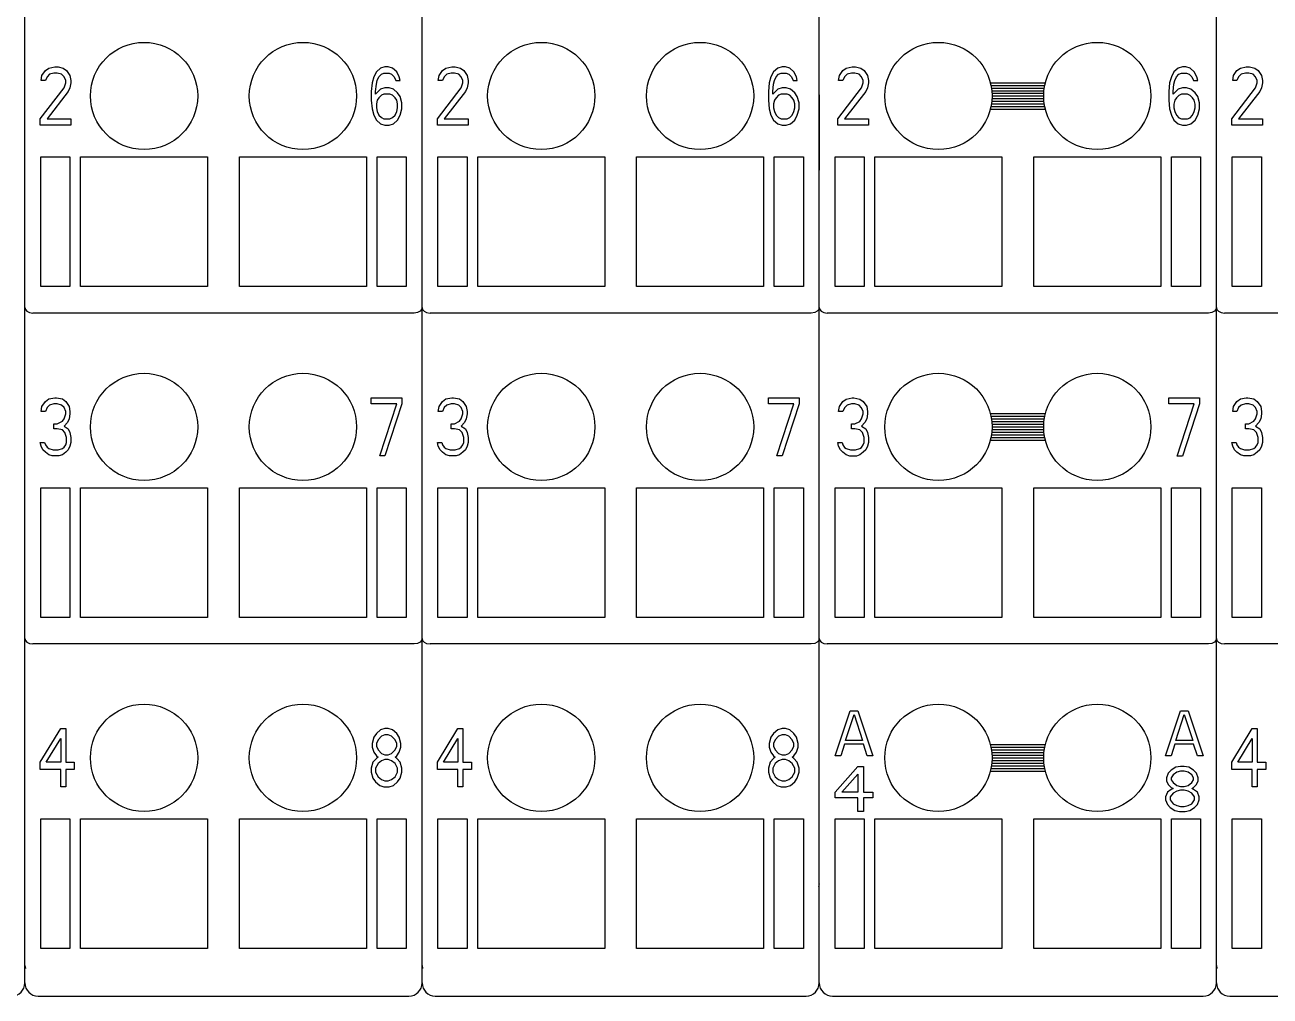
# Model space of a CAD drawing. Extents: x 10 to 879, y 6 to 221.
# Drawn here: x 685.57 to 719.93, y 97.17 to 123.98 of the extents above; entities that cross this region are included whole.
import ezdxf

# ---------------------------------------------------------------- set-up
doc = ezdxf.new("R2010")
doc.units = 0
doc.header["$LTSCALE"] = 5
doc.header["$MEASUREMENT"] = 0
doc.layers.get('0').update_dxf_attribs({"linetype": 'CONTINUOUS'})

msp = doc.modelspace()

# ---------------------------------------------------------------- linework, layer by layer
at = {"color": 7, "linetype": 'Continuous'}
for p, q in [((685.573, 97.538), (685.573, 193.259)), ((685.573, 97.538), (685.573, 193.259)), ((696.533, 97.538), (696.533, 193.259)), ((696.533, 97.538), (696.533, 193.259)), ((707.493, 97.538), (707.493, 193.259)), ((707.493, 97.538), (707.493, 193.259)), ((707.493, 111.159), (707.493, 193.259)), ((707.493, 111.159), (707.493, 193.259)), ((718.454, 97.538), (718.454, 193.259)), ((718.454, 97.538), (718.454, 193.259)), ((686.044, 122.582), (686.138, 122.719)), ((686.138, 122.719), (686.231, 122.787)), ((686.231, 122.787), (686.395, 122.821)), ((686.395, 122.821), (686.489, 122.821)), ((686.489, 122.821), (686.63, 122.787)), ((686.63, 122.787), (686.724, 122.719)), ((686.724, 122.719), (686.817, 122.582)), ((695.271, 122.684), (695.201, 122.548)), ((695.388, 122.787), (695.271, 122.684)), ((695.506, 122.821), (695.388, 122.787)), ((695.599, 122.821), (695.506, 122.821)), ((695.717, 122.787), (695.599, 122.821)), ((695.834, 122.684), (695.717, 122.787)), ((695.904, 122.548), (695.834, 122.684)), ((697.004, 122.582), (697.098, 122.719)), ((697.098, 122.719), (697.192, 122.787)), ((697.192, 122.787), (697.356, 122.821)), ((697.356, 122.821), (697.45, 122.821)), ((697.45, 122.821), (697.59, 122.787)), ((697.59, 122.787), (697.684, 122.719)), ((697.684, 122.719), (697.778, 122.582)), ((706.232, 122.684), (706.161, 122.548)), ((706.349, 122.787), (706.232, 122.684)), ((706.466, 122.821), (706.349, 122.787)), ((706.56, 122.821), (706.466, 122.821)), ((706.677, 122.787), (706.56, 122.821)), ((706.794, 122.684), (706.677, 122.787)), ((706.865, 122.548), (706.794, 122.684)), ((708.052, 122.58), (708.146, 122.717)), ((708.146, 122.717), (708.239, 122.786)), ((708.239, 122.786), (708.403, 122.82)), ((708.403, 122.82), (708.497, 122.82)), ((708.497, 122.82), (708.638, 122.786)), ((708.638, 122.786), (708.732, 122.717)), ((708.732, 122.717), (708.825, 122.58)), ((717.279, 122.683), (717.209, 122.546)), ((717.396, 122.786), (717.279, 122.683)), ((717.514, 122.82), (717.396, 122.786)), ((717.607, 122.82), (717.514, 122.82)), ((717.725, 122.786), (717.607, 122.82)), ((717.842, 122.683), (717.725, 122.786)), ((717.912, 122.546), (717.842, 122.683)), ((718.925, 122.582), (719.019, 122.719)), ((719.019, 122.719), (719.113, 122.787)), ((719.113, 122.787), (719.277, 122.821)), ((719.277, 122.821), (719.37, 122.821)), ((719.37, 122.821), (719.511, 122.787)), ((719.511, 122.787), (719.605, 122.719)), ((719.605, 122.719), (719.699, 122.582)), ((686.02, 122.445), (686.044, 122.582)), ((686.138, 122.445), (686.02, 122.445)), ((686.185, 122.548), (686.138, 122.445)), ((686.255, 122.616), (686.185, 122.548)), ((686.372, 122.65), (686.255, 122.616)), ((686.466, 122.65), (686.372, 122.65)), ((686.583, 122.616), (686.466, 122.65)), ((686.653, 122.548), (686.583, 122.616)), ((686.7, 122.445), (686.653, 122.548)), ((686.653, 122.24), (686.7, 122.377)), ((686.7, 122.377), (686.7, 122.445)), ((686.817, 122.582), (686.841, 122.445)), ((686.841, 122.377), (686.817, 122.24)), ((686.841, 122.445), (686.841, 122.377)), ((695.154, 122.377), (695.131, 122.137)), ((695.201, 122.548), (695.154, 122.377)), ((695.248, 122.137), (695.271, 122.342)), ((695.271, 122.342), (695.295, 122.445)), ((695.295, 122.445), (695.342, 122.548)), ((695.342, 122.548), (695.412, 122.616)), ((695.412, 122.616), (695.482, 122.65)), ((695.482, 122.65), (695.623, 122.65)), ((695.623, 122.65), (695.693, 122.616)), ((695.693, 122.616), (695.764, 122.548)), ((695.764, 122.548), (695.81, 122.445)), ((695.81, 122.445), (695.928, 122.445)), ((695.928, 122.445), (695.904, 122.548)), ((696.981, 122.445), (697.004, 122.582)), ((697.098, 122.445), (696.981, 122.445)), ((697.145, 122.548), (697.098, 122.445)), ((697.215, 122.616), (697.145, 122.548)), ((697.332, 122.65), (697.215, 122.616)), ((697.426, 122.65), (697.332, 122.65)), ((697.543, 122.616), (697.426, 122.65)), ((697.614, 122.548), (697.543, 122.616)), ((697.661, 122.445), (697.614, 122.548)), ((697.614, 122.24), (697.661, 122.377)), ((697.661, 122.377), (697.661, 122.445)), ((697.778, 122.582), (697.801, 122.445)), ((697.801, 122.377), (697.778, 122.24)), ((697.801, 122.445), (697.801, 122.377)), ((706.114, 122.377), (706.091, 122.137)), ((706.161, 122.548), (706.114, 122.377)), ((706.208, 122.137), (706.232, 122.342)), ((706.232, 122.342), (706.255, 122.445)), ((706.255, 122.445), (706.302, 122.548)), ((706.302, 122.548), (706.372, 122.616)), ((706.372, 122.616), (706.443, 122.65)), ((706.443, 122.65), (706.583, 122.65)), ((706.583, 122.65), (706.654, 122.616)), ((706.654, 122.616), (706.724, 122.548)), ((706.724, 122.548), (706.771, 122.445)), ((706.771, 122.445), (706.888, 122.445)), ((706.888, 122.445), (706.865, 122.548)), ((708.028, 122.443), (708.052, 122.58)), ((708.146, 122.443), (708.028, 122.443)), ((708.192, 122.546), (708.146, 122.443)), ((708.263, 122.615), (708.192, 122.546)), ((708.38, 122.649), (708.263, 122.615)), ((708.474, 122.649), (708.38, 122.649)), ((708.591, 122.615), (708.474, 122.649)), ((708.661, 122.546), (708.591, 122.615)), ((708.708, 122.443), (708.661, 122.546)), ((708.661, 122.238), (708.708, 122.375)), ((708.708, 122.375), (708.708, 122.443)), ((708.825, 122.58), (708.849, 122.443)), ((708.849, 122.375), (708.825, 122.238)), ((708.849, 122.443), (708.849, 122.375)), ((712.215, 122.382), (713.732, 122.382)), ((717.162, 122.375), (717.139, 122.136)), ((717.209, 122.546), (717.162, 122.375)), ((717.256, 122.136), (717.279, 122.341)), ((717.279, 122.341), (717.303, 122.443)), ((717.303, 122.443), (717.35, 122.546)), ((717.35, 122.546), (717.42, 122.615)), ((717.42, 122.615), (717.49, 122.649)), ((717.49, 122.649), (717.631, 122.649)), ((717.631, 122.649), (717.701, 122.615)), ((717.701, 122.615), (717.772, 122.546)), ((717.772, 122.546), (717.818, 122.443)), ((717.818, 122.443), (717.936, 122.443)), ((717.936, 122.443), (717.912, 122.546)), ((718.902, 122.445), (718.925, 122.582)), ((719.019, 122.445), (718.902, 122.445)), ((719.066, 122.548), (719.019, 122.445)), ((719.136, 122.616), (719.066, 122.548)), ((719.253, 122.65), (719.136, 122.616)), ((719.347, 122.65), (719.253, 122.65)), ((719.464, 122.616), (719.347, 122.65)), ((719.535, 122.548), (719.464, 122.616)), ((719.581, 122.445), (719.535, 122.548)), ((719.535, 122.24), (719.581, 122.377)), ((719.581, 122.377), (719.581, 122.445)), ((719.699, 122.582), (719.722, 122.445)), ((719.722, 122.377), (719.699, 122.24)), ((719.722, 122.445), (719.722, 122.377)), ((685.997, 121.385), (686.653, 122.24)), ((686.771, 122.137), (686.185, 121.385)), ((686.817, 122.24), (686.771, 122.137)), ((695.131, 122.137), (695.131, 121.898)), ((695.388, 122.206), (695.248, 122.069)), ((695.248, 122.069), (695.248, 122.137)), ((695.412, 122.035), (695.342, 121.966)), ((695.506, 122.24), (695.388, 122.206)), ((695.482, 122.069), (695.412, 122.035)), ((695.646, 122.069), (695.482, 122.069)), ((695.623, 122.24), (695.506, 122.24)), ((695.74, 122.206), (695.623, 122.24)), ((695.717, 122.035), (695.646, 122.069)), ((695.787, 121.966), (695.717, 122.035)), ((695.857, 122.103), (695.74, 122.206)), ((695.928, 122), (695.857, 122.103)), ((695.975, 121.829), (695.928, 122)), ((696.528, 122.052), (696.528, 119.97)), ((696.957, 121.385), (697.614, 122.24)), ((697.731, 122.137), (697.145, 121.385)), ((697.778, 122.24), (697.731, 122.137)), ((706.091, 122.137), (706.091, 121.898)), ((706.349, 122.206), (706.208, 122.069)), ((706.208, 122.069), (706.208, 122.137)), ((706.372, 122.035), (706.302, 121.966)), ((706.466, 122.24), (706.349, 122.206)), ((706.443, 122.069), (706.372, 122.035)), ((706.607, 122.069), (706.443, 122.069)), ((706.583, 122.24), (706.466, 122.24)), ((706.701, 122.206), (706.583, 122.24)), ((706.677, 122.035), (706.607, 122.069)), ((706.747, 121.966), (706.677, 122.035)), ((706.818, 122.103), (706.701, 122.206)), ((706.888, 122), (706.818, 122.103)), ((706.935, 121.829), (706.888, 122)), ((707.489, 122.052), (707.489, 119.97)), ((708.005, 121.383), (708.661, 122.238)), ((708.779, 122.136), (708.192, 121.383)), ((708.825, 122.238), (708.779, 122.136)), ((712.232, 122.309), (713.715, 122.309)), ((712.245, 122.236), (713.702, 122.236)), ((712.254, 122.162), (713.693, 122.162)), ((712.259, 122.089), (713.688, 122.089)), ((712.261, 122.016), (713.686, 122.016)), ((717.139, 122.136), (717.139, 121.896)), ((717.396, 122.204), (717.256, 122.067)), ((717.256, 122.067), (717.256, 122.136)), ((717.42, 122.033), (717.35, 121.965)), ((717.514, 122.238), (717.396, 122.204)), ((717.49, 122.067), (717.42, 122.033)), ((717.654, 122.067), (717.49, 122.067)), ((717.631, 122.238), (717.514, 122.238)), ((717.748, 122.204), (717.631, 122.238)), ((717.725, 122.033), (717.654, 122.067)), ((717.795, 121.965), (717.725, 122.033)), ((717.865, 122.101), (717.748, 122.204)), ((717.936, 121.999), (717.865, 122.101)), ((717.983, 121.828), (717.936, 121.999)), ((718.449, 122.052), (718.449, 119.97)), ((718.878, 121.385), (719.535, 122.24)), ((719.652, 122.137), (719.066, 121.385)), ((719.699, 122.24), (719.652, 122.137)), ((695.131, 121.898), (695.154, 121.658)), ((695.154, 121.658), (695.201, 121.487)), ((695.295, 121.898), (695.271, 121.795)), ((695.271, 121.795), (695.271, 121.693)), ((695.271, 121.693), (695.295, 121.59)), ((695.342, 121.966), (695.295, 121.898)), ((695.834, 121.898), (695.787, 121.966)), ((695.857, 121.795), (695.834, 121.898)), ((695.834, 121.59), (695.857, 121.693)), ((695.857, 121.693), (695.857, 121.795)), ((695.928, 121.487), (695.975, 121.658)), ((695.975, 121.658), (695.975, 121.829)), ((706.091, 121.898), (706.114, 121.658)), ((706.114, 121.658), (706.161, 121.487)), ((706.255, 121.898), (706.232, 121.795)), ((706.232, 121.795), (706.232, 121.693)), ((706.232, 121.693), (706.255, 121.59)), ((706.302, 121.966), (706.255, 121.898)), ((706.794, 121.898), (706.747, 121.966)), ((706.818, 121.795), (706.794, 121.898)), ((706.794, 121.59), (706.818, 121.693)), ((706.818, 121.693), (706.818, 121.795)), ((706.888, 121.487), (706.935, 121.658)), ((706.935, 121.658), (706.935, 121.829)), ((712.215, 121.651), (713.732, 121.651)), ((712.232, 121.724), (713.715, 121.724)), ((712.245, 121.797), (713.702, 121.797)), ((712.254, 121.87), (713.693, 121.87)), ((712.259, 121.943), (713.688, 121.943)), ((717.139, 121.896), (717.162, 121.657)), ((717.162, 121.657), (717.209, 121.486)), ((717.303, 121.896), (717.279, 121.794)), ((717.279, 121.794), (717.279, 121.691)), ((717.279, 121.691), (717.303, 121.588)), ((717.35, 121.965), (717.303, 121.896)), ((717.842, 121.896), (717.795, 121.965)), ((717.865, 121.794), (717.842, 121.896)), ((717.842, 121.588), (717.865, 121.691)), ((717.865, 121.691), (717.865, 121.794)), ((717.936, 121.486), (717.983, 121.657)), ((717.983, 121.657), (717.983, 121.828)), ((685.997, 121.214), (685.997, 121.385)), ((686.185, 121.385), (686.841, 121.385)), ((686.841, 121.385), (686.841, 121.214)), ((695.201, 121.487), (695.271, 121.351)), ((695.271, 121.351), (695.388, 121.248)), ((695.295, 121.59), (695.342, 121.487)), ((695.342, 121.487), (695.412, 121.419)), ((695.412, 121.419), (695.482, 121.385)), ((695.482, 121.385), (695.646, 121.385)), ((695.646, 121.385), (695.717, 121.419)), ((695.717, 121.419), (695.787, 121.487)), ((695.74, 121.248), (695.857, 121.351)), ((695.787, 121.487), (695.834, 121.59)), ((695.857, 121.351), (695.928, 121.487)), ((696.957, 121.214), (696.957, 121.385)), ((697.145, 121.385), (697.801, 121.385)), ((697.801, 121.385), (697.801, 121.214)), ((706.161, 121.487), (706.232, 121.351)), ((706.232, 121.351), (706.349, 121.248)), ((706.255, 121.59), (706.302, 121.487)), ((706.302, 121.487), (706.372, 121.419)), ((706.372, 121.419), (706.443, 121.385)), ((706.443, 121.385), (706.607, 121.385)), ((706.607, 121.385), (706.677, 121.419)), ((706.677, 121.419), (706.747, 121.487)), ((706.701, 121.248), (706.818, 121.351)), ((706.747, 121.487), (706.794, 121.59)), ((706.818, 121.351), (706.888, 121.487)), ((708.005, 121.212), (708.005, 121.383)), ((708.192, 121.383), (708.849, 121.383)), ((708.849, 121.383), (708.849, 121.212)), ((717.209, 121.486), (717.279, 121.349)), ((717.279, 121.349), (717.396, 121.246)), ((717.303, 121.588), (717.35, 121.486)), ((717.35, 121.486), (717.42, 121.417)), ((717.42, 121.417), (717.49, 121.383)), ((717.49, 121.383), (717.654, 121.383)), ((717.654, 121.383), (717.725, 121.417)), ((717.725, 121.417), (717.795, 121.486)), ((717.748, 121.246), (717.865, 121.349)), ((717.795, 121.486), (717.842, 121.588)), ((717.865, 121.349), (717.936, 121.486)), ((718.878, 121.214), (718.878, 121.385)), ((719.066, 121.385), (719.722, 121.385)), ((719.722, 121.385), (719.722, 121.214)), ((686.841, 121.214), (685.997, 121.214)), ((695.388, 121.248), (695.506, 121.214)), ((695.506, 121.214), (695.623, 121.214)), ((695.623, 121.214), (695.74, 121.248)), ((697.801, 121.214), (696.957, 121.214)), ((706.349, 121.248), (706.466, 121.214)), ((706.466, 121.214), (706.583, 121.214)), ((706.583, 121.214), (706.701, 121.248)), ((708.849, 121.212), (708.005, 121.212)), ((717.396, 121.246), (717.514, 121.212)), ((717.514, 121.212), (717.631, 121.212)), ((717.631, 121.212), (717.748, 121.246)), ((719.722, 121.214), (718.878, 121.214)), ((686.011, 116.755), (686.011, 120.335)), ((686.011, 120.335), (686.815, 120.335)), ((686.815, 120.335), (686.815, 116.755)), ((687.107, 116.755), (687.107, 120.335)), ((687.107, 120.335), (690.614, 120.335)), ((690.614, 120.335), (690.614, 116.755)), ((691.491, 116.755), (691.491, 120.335)), ((691.491, 120.335), (694.999, 120.335)), ((694.999, 120.335), (694.999, 116.755)), ((695.291, 116.755), (695.291, 120.335)), ((695.291, 120.335), (696.095, 120.335)), ((696.095, 120.335), (696.095, 116.755)), ((696.971, 116.755), (696.971, 120.335)), ((696.971, 120.335), (697.775, 120.335)), ((697.775, 120.335), (697.775, 116.755)), ((698.067, 116.755), (698.067, 120.335)), ((698.067, 120.335), (701.575, 120.335)), ((701.575, 120.335), (701.575, 116.755)), ((702.452, 116.755), (702.452, 120.335)), ((702.452, 120.335), (705.959, 120.335)), ((705.959, 120.335), (705.959, 116.755)), ((706.251, 116.755), (706.251, 120.335)), ((706.251, 120.335), (707.055, 120.335)), ((707.055, 120.335), (707.055, 116.755)), ((707.932, 116.755), (707.932, 120.335)), ((707.932, 120.335), (708.736, 120.335)), ((708.736, 120.335), (708.736, 116.755)), ((709.028, 116.755), (709.028, 120.335)), ((709.028, 120.335), (712.535, 120.335)), ((712.535, 120.335), (712.535, 116.755)), ((713.412, 116.755), (713.412, 120.335)), ((713.412, 120.335), (716.919, 120.335)), ((716.919, 120.335), (716.919, 116.755)), ((717.212, 116.755), (717.212, 120.335)), ((717.212, 120.335), (718.015, 120.335)), ((718.015, 120.335), (718.015, 116.755)), ((718.892, 116.755), (718.892, 120.335)), ((718.892, 120.335), (719.696, 120.335)), ((719.696, 120.335), (719.696, 116.755)), ((686.815, 116.755), (686.011, 116.755)), ((690.614, 116.755), (687.107, 116.755)), ((694.999, 116.755), (691.491, 116.755)), ((696.095, 116.755), (695.291, 116.755)), ((697.775, 116.755), (696.971, 116.755)), ((701.575, 116.755), (698.067, 116.755)), ((705.959, 116.755), (702.452, 116.755)), ((707.055, 116.755), (706.251, 116.755)), ((708.736, 116.755), (707.932, 116.755)), ((712.535, 116.755), (709.028, 116.755)), ((716.919, 116.755), (713.412, 116.755)), ((718.015, 116.755), (717.212, 116.755)), ((719.696, 116.755), (718.892, 116.755)), ((685.573, 116.178), (685.559, 116.124)), ((685.573, 116.178), (685.586, 116.124)), ((696.533, 116.178), (696.519, 116.124)), ((696.533, 116.178), (696.547, 116.124)), ((707.493, 116.178), (707.48, 116.124)), ((707.493, 116.178), (707.507, 116.124)), ((718.454, 116.178), (718.44, 116.124)), ((718.454, 116.178), (718.468, 116.124)), ((685.586, 116.124), (685.629, 116.075)), ((685.629, 116.075), (685.699, 116.039)), ((685.699, 116.039), (685.792, 116.024)), ((696.314, 116.024), (685.792, 116.024)), ((696.407, 116.039), (696.314, 116.024)), ((696.477, 116.075), (696.407, 116.039)), ((696.519, 116.124), (696.477, 116.075)), ((696.547, 116.124), (696.589, 116.075)), ((696.589, 116.075), (696.659, 116.039)), ((696.659, 116.039), (696.752, 116.024)), ((707.274, 116.024), (696.752, 116.024)), ((707.367, 116.039), (707.274, 116.024)), ((707.437, 116.075), (707.367, 116.039)), ((707.48, 116.124), (707.437, 116.075)), ((707.507, 116.124), (707.549, 116.075)), ((707.549, 116.075), (707.62, 116.039)), ((707.62, 116.039), (707.713, 116.024)), ((718.235, 116.024), (707.713, 116.024)), ((718.328, 116.039), (718.235, 116.024)), ((718.398, 116.075), (718.328, 116.039)), ((718.44, 116.124), (718.398, 116.075)), ((718.468, 116.124), (718.51, 116.075)), ((718.51, 116.075), (718.58, 116.039)), ((718.58, 116.039), (718.673, 116.024)), ((729.195, 116.024), (718.673, 116.024)), ((686.02, 113.311), (686.044, 113.448)), ((686.044, 113.448), (686.138, 113.585)), ((686.138, 113.585), (686.231, 113.653)), ((686.185, 113.414), (686.138, 113.311)), ((686.255, 113.482), (686.185, 113.414)), ((686.231, 113.653), (686.395, 113.688)), ((686.372, 113.517), (686.255, 113.482)), ((686.466, 113.517), (686.372, 113.517)), ((686.395, 113.688), (686.442, 113.688)), ((686.442, 113.688), (686.606, 113.653)), ((686.583, 113.482), (686.466, 113.517)), ((686.653, 113.414), (686.583, 113.482)), ((686.606, 113.653), (686.7, 113.585)), ((686.7, 113.311), (686.653, 113.414)), ((686.7, 113.585), (686.794, 113.448)), ((686.794, 113.448), (686.817, 113.311)), ((695.131, 113.517), (695.131, 113.688)), ((695.131, 113.688), (695.975, 113.688)), ((695.834, 113.517), (695.131, 113.517)), ((695.365, 112.08), (695.834, 113.517)), ((695.975, 113.517), (695.506, 112.08)), ((695.975, 113.688), (695.975, 113.517)), ((696.981, 113.311), (697.004, 113.448)), ((697.004, 113.448), (697.098, 113.585)), ((697.098, 113.585), (697.192, 113.653)), ((697.145, 113.414), (697.098, 113.311)), ((697.215, 113.482), (697.145, 113.414)), ((697.192, 113.653), (697.356, 113.688)), ((697.332, 113.517), (697.215, 113.482)), ((697.426, 113.517), (697.332, 113.517)), ((697.356, 113.688), (697.403, 113.688)), ((697.403, 113.688), (697.567, 113.653)), ((697.543, 113.482), (697.426, 113.517)), ((697.614, 113.414), (697.543, 113.482)), ((697.567, 113.653), (697.661, 113.585)), ((697.661, 113.311), (697.614, 113.414)), ((697.661, 113.585), (697.754, 113.448)), ((697.754, 113.448), (697.778, 113.311)), ((706.091, 113.517), (706.091, 113.688)), ((706.091, 113.688), (706.935, 113.688)), ((706.794, 113.517), (706.091, 113.517)), ((706.325, 112.08), (706.794, 113.517)), ((706.935, 113.517), (706.466, 112.08)), ((706.935, 113.688), (706.935, 113.517)), ((708.028, 113.31), (708.052, 113.447)), ((708.052, 113.447), (708.146, 113.583)), ((708.146, 113.583), (708.239, 113.652)), ((708.192, 113.412), (708.146, 113.31)), ((708.263, 113.481), (708.192, 113.412)), ((708.239, 113.652), (708.403, 113.686)), ((708.38, 113.515), (708.263, 113.481)), ((708.474, 113.515), (708.38, 113.515)), ((708.403, 113.686), (708.45, 113.686)), ((708.45, 113.686), (708.614, 113.652)), ((708.591, 113.481), (708.474, 113.515)), ((708.661, 113.412), (708.591, 113.481)), ((708.614, 113.652), (708.708, 113.583)), ((708.708, 113.31), (708.661, 113.412)), ((708.708, 113.583), (708.802, 113.447)), ((708.802, 113.447), (708.825, 113.31)), ((717.139, 113.515), (717.139, 113.686)), ((717.139, 113.686), (717.983, 113.686)), ((717.842, 113.515), (717.139, 113.515)), ((717.373, 112.079), (717.842, 113.515)), ((717.983, 113.515), (717.514, 112.079)), ((717.983, 113.686), (717.983, 113.515)), ((718.902, 113.311), (718.925, 113.448)), ((718.925, 113.448), (719.019, 113.585)), ((719.019, 113.585), (719.113, 113.653)), ((719.066, 113.414), (719.019, 113.311)), ((719.136, 113.482), (719.066, 113.414)), ((719.113, 113.653), (719.277, 113.688)), ((719.253, 113.517), (719.136, 113.482)), ((719.347, 113.517), (719.253, 113.517)), ((719.277, 113.688), (719.324, 113.688)), ((719.324, 113.688), (719.488, 113.653)), ((719.464, 113.482), (719.347, 113.517)), ((719.535, 113.414), (719.464, 113.482)), ((719.488, 113.653), (719.581, 113.585)), ((719.581, 113.311), (719.535, 113.414)), ((719.581, 113.585), (719.675, 113.448)), ((719.675, 113.448), (719.699, 113.311)), ((686.138, 113.311), (686.02, 113.311)), ((686.606, 113.038), (686.653, 113.106)), ((686.653, 113.106), (686.7, 113.243)), ((686.7, 113.243), (686.7, 113.311)), ((686.794, 113.106), (686.747, 113.004)), ((686.817, 113.243), (686.794, 113.106)), ((686.817, 113.311), (686.817, 113.243)), ((697.098, 113.311), (696.981, 113.311)), ((697.567, 113.038), (697.614, 113.106)), ((697.614, 113.106), (697.661, 113.243)), ((697.661, 113.243), (697.661, 113.311)), ((697.754, 113.106), (697.708, 113.004)), ((697.778, 113.243), (697.754, 113.106)), ((697.778, 113.311), (697.778, 113.243)), ((708.146, 113.31), (708.028, 113.31)), ((708.614, 113.036), (708.661, 113.105)), ((708.661, 113.105), (708.708, 113.241)), ((708.708, 113.241), (708.708, 113.31)), ((708.802, 113.105), (708.755, 113.002)), ((708.825, 113.241), (708.802, 113.105)), ((708.825, 113.31), (708.825, 113.241)), ((712.215, 113.248), (713.732, 113.248)), ((712.232, 113.175), (713.715, 113.175)), ((712.245, 113.101), (713.702, 113.101)), ((719.019, 113.311), (718.902, 113.311)), ((719.488, 113.038), (719.535, 113.106)), ((719.535, 113.106), (719.581, 113.243)), ((719.581, 113.243), (719.581, 113.311)), ((719.675, 113.106), (719.628, 113.004)), ((719.699, 113.243), (719.675, 113.106)), ((719.699, 113.311), (719.699, 113.243)), ((686.372, 112.833), (686.372, 112.969)), ((686.372, 112.969), (686.466, 112.969)), ((686.466, 112.833), (686.372, 112.833)), ((686.466, 112.969), (686.606, 113.038)), ((686.606, 112.798), (686.466, 112.833)), ((686.677, 112.73), (686.606, 112.798)), ((686.747, 113.004), (686.653, 112.901)), ((686.653, 112.901), (686.771, 112.833)), ((686.724, 112.593), (686.677, 112.73)), ((686.771, 112.833), (686.817, 112.73)), ((686.817, 112.73), (686.841, 112.593)), ((697.332, 112.833), (697.332, 112.969)), ((697.332, 112.969), (697.426, 112.969)), ((697.426, 112.833), (697.332, 112.833)), ((697.426, 112.969), (697.567, 113.038)), ((697.567, 112.798), (697.426, 112.833)), ((697.637, 112.73), (697.567, 112.798)), ((697.708, 113.004), (697.614, 112.901)), ((697.614, 112.901), (697.731, 112.833)), ((697.684, 112.593), (697.637, 112.73)), ((697.731, 112.833), (697.778, 112.73)), ((697.778, 112.73), (697.801, 112.593)), ((708.38, 112.831), (708.38, 112.968)), ((708.38, 112.968), (708.474, 112.968)), ((708.474, 112.831), (708.38, 112.831)), ((708.474, 112.968), (708.614, 113.036)), ((708.614, 112.797), (708.474, 112.831)), ((708.685, 112.728), (708.614, 112.797)), ((708.755, 113.002), (708.661, 112.899)), ((708.661, 112.899), (708.779, 112.831)), ((708.732, 112.592), (708.685, 112.728)), ((708.779, 112.831), (708.825, 112.728)), ((708.825, 112.728), (708.849, 112.592)), ((712.254, 113.028), (713.693, 113.028)), ((712.254, 112.736), (713.693, 112.736)), ((712.259, 112.955), (713.688, 112.955)), ((712.259, 112.809), (713.688, 112.809)), ((712.261, 112.882), (713.686, 112.882)), ((719.253, 112.833), (719.253, 112.969)), ((719.253, 112.969), (719.347, 112.969)), ((719.347, 112.833), (719.253, 112.833)), ((719.347, 112.969), (719.488, 113.038)), ((719.488, 112.798), (719.347, 112.833)), ((719.558, 112.73), (719.488, 112.798)), ((719.628, 113.004), (719.535, 112.901)), ((719.535, 112.901), (719.652, 112.833)), ((719.605, 112.593), (719.558, 112.73)), ((719.652, 112.833), (719.699, 112.73)), ((719.699, 112.73), (719.722, 112.593)), ((686.02, 112.354), (685.997, 112.456)), ((685.997, 112.456), (686.114, 112.456)), ((686.114, 112.456), (686.138, 112.388)), ((686.138, 112.388), (686.185, 112.32)), ((686.653, 112.32), (686.7, 112.388)), ((686.7, 112.388), (686.724, 112.456)), ((686.724, 112.456), (686.724, 112.593)), ((686.841, 112.456), (686.817, 112.354)), ((686.841, 112.593), (686.841, 112.456)), ((696.981, 112.354), (696.957, 112.456)), ((696.957, 112.456), (697.075, 112.456)), ((697.075, 112.456), (697.098, 112.388)), ((697.098, 112.388), (697.145, 112.32)), ((697.614, 112.32), (697.661, 112.388)), ((697.661, 112.388), (697.684, 112.456)), ((697.684, 112.456), (697.684, 112.593)), ((697.801, 112.456), (697.778, 112.354)), ((697.801, 112.593), (697.801, 112.456)), ((708.028, 112.352), (708.005, 112.455)), ((708.005, 112.455), (708.122, 112.455)), ((708.122, 112.455), (708.146, 112.386)), ((708.146, 112.386), (708.192, 112.318)), ((708.661, 112.318), (708.708, 112.386)), ((708.708, 112.386), (708.732, 112.455)), ((708.732, 112.455), (708.732, 112.592)), ((708.849, 112.455), (708.825, 112.352)), ((708.849, 112.592), (708.849, 112.455)), ((712.215, 112.517), (713.732, 112.517)), ((712.232, 112.59), (713.715, 112.59)), ((712.245, 112.663), (713.702, 112.663)), ((718.902, 112.354), (718.878, 112.456)), ((718.878, 112.456), (718.995, 112.456)), ((718.995, 112.456), (719.019, 112.388)), ((719.019, 112.388), (719.066, 112.32)), ((719.535, 112.32), (719.581, 112.388)), ((719.581, 112.388), (719.605, 112.456)), ((719.605, 112.456), (719.605, 112.593)), ((719.722, 112.456), (719.699, 112.354)), ((719.722, 112.593), (719.722, 112.456)), ((686.067, 112.251), (686.02, 112.354)), ((686.138, 112.183), (686.067, 112.251)), ((686.231, 112.114), (686.138, 112.183)), ((686.185, 112.32), (686.231, 112.285)), ((686.231, 112.285), (686.349, 112.251)), ((686.325, 112.08), (686.231, 112.114)), ((686.513, 112.08), (686.325, 112.08)), ((686.349, 112.251), (686.489, 112.251)), ((686.489, 112.251), (686.606, 112.285)), ((686.606, 112.114), (686.513, 112.08)), ((686.606, 112.285), (686.653, 112.32)), ((686.7, 112.183), (686.606, 112.114)), ((686.771, 112.251), (686.7, 112.183)), ((686.817, 112.354), (686.771, 112.251)), ((695.506, 112.08), (695.365, 112.08)), ((697.028, 112.251), (696.981, 112.354)), ((697.098, 112.183), (697.028, 112.251)), ((697.192, 112.114), (697.098, 112.183)), ((697.145, 112.32), (697.192, 112.285)), ((697.192, 112.285), (697.309, 112.251)), ((697.286, 112.08), (697.192, 112.114)), ((697.473, 112.08), (697.286, 112.08)), ((697.309, 112.251), (697.45, 112.251)), ((697.45, 112.251), (697.567, 112.285)), ((697.567, 112.114), (697.473, 112.08)), ((697.567, 112.285), (697.614, 112.32)), ((697.661, 112.183), (697.567, 112.114)), ((697.731, 112.251), (697.661, 112.183)), ((697.778, 112.354), (697.731, 112.251)), ((706.466, 112.08), (706.325, 112.08)), ((708.075, 112.25), (708.028, 112.352)), ((708.146, 112.181), (708.075, 112.25)), ((708.239, 112.113), (708.146, 112.181)), ((708.192, 112.318), (708.239, 112.284)), ((708.239, 112.284), (708.357, 112.25)), ((708.333, 112.079), (708.239, 112.113)), ((708.521, 112.079), (708.333, 112.079)), ((708.357, 112.25), (708.497, 112.25)), ((708.497, 112.25), (708.614, 112.284)), ((708.614, 112.113), (708.521, 112.079)), ((708.614, 112.284), (708.661, 112.318)), ((708.708, 112.181), (708.614, 112.113)), ((708.779, 112.25), (708.708, 112.181)), ((708.825, 112.352), (708.779, 112.25)), ((717.514, 112.079), (717.373, 112.079)), ((718.948, 112.251), (718.902, 112.354)), ((719.019, 112.183), (718.948, 112.251)), ((719.113, 112.114), (719.019, 112.183)), ((719.066, 112.32), (719.113, 112.285)), ((719.113, 112.285), (719.23, 112.251)), ((719.206, 112.08), (719.113, 112.114)), ((719.394, 112.08), (719.206, 112.08)), ((719.23, 112.251), (719.37, 112.251)), ((719.37, 112.251), (719.488, 112.285)), ((719.488, 112.114), (719.394, 112.08)), ((719.488, 112.285), (719.535, 112.32)), ((719.581, 112.183), (719.488, 112.114)), ((719.652, 112.251), (719.581, 112.183)), ((719.699, 112.354), (719.652, 112.251)), ((686.011, 107.621), (686.011, 111.202)), ((686.011, 111.202), (686.815, 111.202)), ((686.815, 111.202), (686.815, 107.621)), ((687.107, 107.621), (687.107, 111.202)), ((687.107, 111.202), (690.614, 111.202)), ((690.614, 111.202), (690.614, 107.621)), ((691.491, 107.621), (691.491, 111.202)), ((691.491, 111.202), (694.999, 111.202)), ((694.999, 111.202), (694.999, 107.621)), ((695.291, 107.621), (695.291, 111.202)), ((695.291, 111.202), (696.095, 111.202)), ((696.095, 111.202), (696.095, 107.621)), ((696.971, 107.621), (696.971, 111.202)), ((696.971, 111.202), (697.775, 111.202)), ((697.775, 111.202), (697.775, 107.621)), ((698.067, 107.621), (698.067, 111.202)), ((698.067, 111.202), (701.575, 111.202)), ((701.575, 111.202), (701.575, 107.621)), ((702.452, 107.621), (702.452, 111.202)), ((702.452, 111.202), (705.959, 111.202)), ((705.959, 111.202), (705.959, 107.621)), ((706.251, 107.621), (706.251, 111.202)), ((706.251, 111.202), (707.055, 111.202)), ((707.055, 111.202), (707.055, 107.621)), ((707.932, 107.621), (707.932, 111.202)), ((707.932, 111.202), (708.736, 111.202)), ((708.736, 111.202), (708.736, 107.621)), ((709.028, 107.621), (709.028, 111.202)), ((709.028, 111.202), (712.535, 111.202)), ((712.535, 111.202), (712.535, 107.621)), ((713.412, 107.621), (713.412, 111.202)), ((713.412, 111.202), (716.919, 111.202)), ((716.919, 111.202), (716.919, 107.621)), ((717.212, 107.621), (717.212, 111.202)), ((717.212, 111.202), (718.015, 111.202)), ((718.015, 111.202), (718.015, 107.621)), ((718.892, 107.621), (718.892, 111.202)), ((718.892, 111.202), (719.696, 111.202)), ((719.696, 111.202), (719.696, 107.621)), ((686.815, 107.621), (686.011, 107.621)), ((690.614, 107.621), (687.107, 107.621)), ((694.999, 107.621), (691.491, 107.621)), ((696.095, 107.621), (695.291, 107.621)), ((697.775, 107.621), (696.971, 107.621)), ((701.575, 107.621), (698.067, 107.621)), ((705.959, 107.621), (702.452, 107.621)), ((707.055, 107.621), (706.251, 107.621)), ((708.736, 107.621), (707.932, 107.621)), ((712.535, 107.621), (709.028, 107.621)), ((716.919, 107.621), (713.412, 107.621)), ((718.015, 107.621), (717.212, 107.621)), ((719.696, 107.621), (718.892, 107.621)), ((685.573, 107.044), (685.559, 106.991)), ((685.573, 107.044), (685.586, 106.991)), ((685.586, 106.991), (685.629, 106.942)), ((685.629, 106.942), (685.699, 106.905)), ((685.699, 106.905), (685.792, 106.891)), ((696.314, 106.891), (685.792, 106.891)), ((696.407, 106.905), (696.314, 106.891)), ((696.477, 106.942), (696.407, 106.905)), ((696.519, 106.991), (696.477, 106.942)), ((696.533, 107.044), (696.519, 106.991)), ((696.533, 107.044), (696.547, 106.991)), ((696.547, 106.991), (696.589, 106.942)), ((696.589, 106.942), (696.659, 106.905)), ((696.659, 106.905), (696.752, 106.891)), ((707.274, 106.891), (696.752, 106.891)), ((707.367, 106.905), (707.274, 106.891)), ((707.437, 106.942), (707.367, 106.905)), ((707.48, 106.991), (707.437, 106.942)), ((707.493, 107.044), (707.48, 106.991)), ((707.493, 107.044), (707.507, 106.991)), ((707.507, 106.991), (707.549, 106.942)), ((707.549, 106.942), (707.62, 106.905)), ((707.62, 106.905), (707.713, 106.891)), ((718.235, 106.891), (707.713, 106.891)), ((718.328, 106.905), (718.235, 106.891)), ((718.398, 106.942), (718.328, 106.905)), ((718.44, 106.991), (718.398, 106.942)), ((718.454, 107.044), (718.44, 106.991)), ((718.454, 107.044), (718.468, 106.991)), ((718.468, 106.991), (718.51, 106.942)), ((718.51, 106.942), (718.58, 106.905)), ((718.58, 106.905), (718.673, 106.891)), ((729.195, 106.891), (718.673, 106.891)), ((707.935, 103.806), (708.349, 105.048)), ((708.22, 104.229), (708.452, 104.942)), ((708.349, 105.048), (708.556, 105.048)), ((708.452, 104.942), (708.685, 104.229)), ((708.556, 105.048), (708.97, 103.806)), ((717.048, 103.806), (717.462, 105.048)), ((717.332, 104.229), (717.565, 104.942)), ((717.462, 105.048), (717.669, 105.048)), ((717.565, 104.942), (717.798, 104.229)), ((717.669, 105.048), (718.083, 103.806)), ((685.997, 103.63), (686.56, 104.554)), ((686.56, 104.554), (686.7, 104.554)), ((686.7, 104.554), (686.7, 103.63)), ((695.388, 104.52), (695.271, 104.417)), ((695.506, 104.554), (695.388, 104.52)), ((695.599, 104.554), (695.506, 104.554)), ((695.717, 104.52), (695.599, 104.554)), ((695.834, 104.417), (695.717, 104.52)), ((696.957, 103.63), (697.52, 104.554)), ((697.52, 104.554), (697.661, 104.554)), ((697.661, 104.554), (697.661, 103.63)), ((706.349, 104.52), (706.232, 104.417)), ((706.466, 104.554), (706.349, 104.52)), ((706.56, 104.554), (706.466, 104.554)), ((706.677, 104.52), (706.56, 104.554)), ((706.794, 104.417), (706.677, 104.52)), ((718.878, 103.63), (719.441, 104.554)), ((719.441, 104.554), (719.581, 104.554)), ((719.581, 104.554), (719.581, 103.63)), ((686.161, 103.63), (686.56, 104.28)), ((686.56, 104.28), (686.56, 103.63)), ((695.201, 104.315), (695.154, 104.144)), ((695.154, 104.144), (695.154, 104.041)), ((695.271, 104.417), (695.201, 104.315)), ((695.318, 104.246), (695.271, 104.144)), ((695.271, 104.144), (695.271, 104.075)), ((695.412, 104.349), (695.318, 104.246)), ((695.506, 104.383), (695.412, 104.349)), ((695.599, 104.383), (695.506, 104.383)), ((695.693, 104.349), (695.599, 104.383)), ((695.787, 104.246), (695.693, 104.349)), ((695.834, 104.144), (695.787, 104.246)), ((695.904, 104.315), (695.834, 104.417)), ((695.834, 104.075), (695.834, 104.144)), ((695.951, 104.144), (695.904, 104.315)), ((695.951, 104.041), (695.951, 104.144)), ((697.121, 103.63), (697.52, 104.28)), ((697.52, 104.28), (697.52, 103.63)), ((706.161, 104.315), (706.114, 104.144)), ((706.114, 104.144), (706.114, 104.041)), ((706.232, 104.417), (706.161, 104.315)), ((706.279, 104.246), (706.232, 104.144)), ((706.232, 104.144), (706.232, 104.075)), ((706.372, 104.349), (706.279, 104.246)), ((706.466, 104.383), (706.372, 104.349)), ((706.56, 104.383), (706.466, 104.383)), ((706.654, 104.349), (706.56, 104.383)), ((706.747, 104.246), (706.654, 104.349)), ((706.794, 104.144), (706.747, 104.246)), ((706.865, 104.315), (706.794, 104.417)), ((706.794, 104.075), (706.794, 104.144)), ((706.912, 104.144), (706.865, 104.315)), ((706.912, 104.041), (706.912, 104.144)), ((708.194, 104.123), (708.09, 103.806)), ((708.711, 104.123), (708.194, 104.123)), ((708.685, 104.229), (708.22, 104.229)), ((708.815, 103.806), (708.711, 104.123)), ((717.306, 104.123), (717.203, 103.806)), ((717.824, 104.123), (717.306, 104.123)), ((717.798, 104.229), (717.332, 104.229)), ((717.928, 103.806), (717.824, 104.123)), ((719.042, 103.63), (719.441, 104.28)), ((719.441, 104.28), (719.441, 103.63)), ((695.154, 104.041), (695.201, 103.904)), ((695.201, 103.904), (695.271, 103.801)), ((695.271, 104.075), (695.318, 103.973)), ((695.271, 103.801), (695.318, 103.767)), ((695.318, 103.973), (695.412, 103.87)), ((695.412, 103.87), (695.506, 103.836)), ((695.506, 103.836), (695.599, 103.836)), ((695.599, 103.836), (695.693, 103.87)), ((695.693, 103.87), (695.787, 103.973)), ((695.787, 103.973), (695.834, 104.075)), ((695.787, 103.767), (695.834, 103.801)), ((695.834, 103.801), (695.904, 103.904)), ((695.904, 103.904), (695.951, 104.041)), ((706.114, 104.041), (706.161, 103.904)), ((706.161, 103.904), (706.232, 103.801)), ((706.232, 104.075), (706.279, 103.973)), ((706.232, 103.801), (706.279, 103.767)), ((706.279, 103.973), (706.372, 103.87)), ((706.372, 103.87), (706.466, 103.836)), ((706.466, 103.836), (706.56, 103.836)), ((706.56, 103.836), (706.654, 103.87)), ((706.654, 103.87), (706.747, 103.973)), ((706.747, 103.973), (706.794, 104.075)), ((706.747, 103.767), (706.794, 103.801)), ((706.794, 103.801), (706.865, 103.904)), ((706.865, 103.904), (706.912, 104.041)), ((708.09, 103.806), (707.935, 103.806)), ((708.97, 103.806), (708.815, 103.806)), ((712.216, 104.113), (713.732, 104.113)), ((712.232, 104.04), (713.715, 104.04)), ((712.245, 103.967), (713.702, 103.967)), ((712.254, 103.894), (713.693, 103.894)), ((712.259, 103.821), (713.688, 103.821)), ((717.203, 103.806), (717.048, 103.806)), ((718.083, 103.806), (717.928, 103.806)), ((685.997, 103.425), (685.997, 103.63)), ((686.56, 103.63), (686.161, 103.63)), ((686.7, 103.63), (686.935, 103.63)), ((686.935, 103.63), (686.935, 103.425)), ((695.178, 103.63), (695.131, 103.459)), ((695.131, 103.459), (695.131, 103.357)), ((695.271, 103.733), (695.178, 103.63)), ((695.318, 103.596), (695.248, 103.459)), ((695.248, 103.459), (695.248, 103.357)), ((695.318, 103.767), (695.271, 103.733)), ((695.412, 103.665), (695.318, 103.596)), ((695.506, 103.699), (695.412, 103.665)), ((695.599, 103.699), (695.506, 103.699)), ((695.693, 103.665), (695.599, 103.699)), ((695.787, 103.596), (695.693, 103.665)), ((695.834, 103.733), (695.787, 103.767)), ((695.857, 103.459), (695.787, 103.596)), ((695.928, 103.63), (695.834, 103.733)), ((695.857, 103.357), (695.857, 103.459)), ((695.975, 103.459), (695.928, 103.63)), ((695.975, 103.357), (695.975, 103.459)), ((696.957, 103.425), (696.957, 103.63)), ((697.52, 103.63), (697.121, 103.63)), ((697.661, 103.63), (697.895, 103.63)), ((697.895, 103.63), (697.895, 103.425)), ((706.138, 103.63), (706.091, 103.459)), ((706.091, 103.459), (706.091, 103.357)), ((706.232, 103.733), (706.138, 103.63)), ((706.279, 103.596), (706.208, 103.459)), ((706.208, 103.459), (706.208, 103.357)), ((706.279, 103.767), (706.232, 103.733)), ((706.372, 103.665), (706.279, 103.596)), ((706.466, 103.699), (706.372, 103.665)), ((706.56, 103.699), (706.466, 103.699)), ((706.654, 103.665), (706.56, 103.699)), ((706.747, 103.596), (706.654, 103.665)), ((706.794, 103.733), (706.747, 103.767)), ((706.818, 103.459), (706.747, 103.596)), ((706.888, 103.63), (706.794, 103.733)), ((706.818, 103.357), (706.818, 103.459)), ((706.935, 103.459), (706.888, 103.63)), ((706.935, 103.357), (706.935, 103.459)), ((707.935, 102.8), (708.556, 103.514)), ((708.556, 103.514), (708.711, 103.514)), ((708.711, 103.514), (708.711, 102.8)), ((712.232, 103.455), (713.715, 103.455)), ((712.245, 103.529), (713.702, 103.529)), ((712.254, 103.602), (713.693, 103.602)), ((712.259, 103.675), (713.688, 103.675)), ((712.261, 103.748), (713.686, 103.748)), ((717.332, 103.487), (717.203, 103.408)), ((717.462, 103.514), (717.332, 103.487)), ((717.565, 103.514), (717.462, 103.514)), ((717.695, 103.487), (717.565, 103.514)), ((717.824, 103.408), (717.695, 103.487)), ((718.878, 103.425), (718.878, 103.63)), ((719.441, 103.63), (719.042, 103.63)), ((719.581, 103.63), (719.816, 103.63)), ((719.816, 103.63), (719.816, 103.425)), ((686.56, 103.425), (685.997, 103.425)), ((686.56, 102.946), (686.56, 103.425)), ((686.7, 103.425), (686.7, 102.946)), ((686.935, 103.425), (686.7, 103.425)), ((695.131, 103.357), (695.178, 103.186)), ((695.178, 103.186), (695.248, 103.083)), ((695.248, 103.357), (695.318, 103.22)), ((695.318, 103.22), (695.412, 103.152)), ((695.412, 103.152), (695.506, 103.117)), ((695.506, 103.117), (695.599, 103.117)), ((695.599, 103.117), (695.693, 103.152)), ((695.693, 103.152), (695.787, 103.22)), ((695.787, 103.22), (695.857, 103.357)), ((695.857, 103.083), (695.928, 103.186)), ((695.928, 103.186), (695.975, 103.357)), ((697.52, 103.425), (696.957, 103.425)), ((697.52, 102.946), (697.52, 103.425)), ((697.661, 103.425), (697.661, 102.946)), ((697.895, 103.425), (697.661, 103.425)), ((706.091, 103.357), (706.138, 103.186)), ((706.138, 103.186), (706.208, 103.083)), ((706.208, 103.357), (706.279, 103.22)), ((706.279, 103.22), (706.372, 103.152)), ((706.372, 103.152), (706.466, 103.117)), ((706.466, 103.117), (706.56, 103.117)), ((706.56, 103.117), (706.654, 103.152)), ((706.654, 103.152), (706.747, 103.22)), ((706.747, 103.22), (706.818, 103.357)), ((706.818, 103.083), (706.888, 103.186)), ((706.888, 103.186), (706.935, 103.357)), ((708.116, 102.8), (708.556, 103.302)), ((708.556, 103.302), (708.556, 102.8)), ((712.215, 103.382), (713.732, 103.382)), ((717.125, 103.329), (717.074, 103.197)), ((717.074, 103.197), (717.074, 103.117)), ((717.074, 103.117), (717.125, 103.012)), ((717.203, 103.408), (717.125, 103.329)), ((717.255, 103.276), (717.203, 103.197)), ((717.203, 103.197), (717.203, 103.144)), ((717.203, 103.144), (717.255, 103.064)), ((717.358, 103.355), (717.255, 103.276)), ((717.462, 103.382), (717.358, 103.355)), ((717.565, 103.382), (717.462, 103.382)), ((717.669, 103.355), (717.565, 103.382)), ((717.772, 103.276), (717.669, 103.355)), ((717.824, 103.197), (717.772, 103.276)), ((717.772, 103.064), (717.824, 103.144)), ((717.902, 103.329), (717.824, 103.408)), ((717.824, 103.144), (717.824, 103.197)), ((717.953, 103.197), (717.902, 103.329)), ((717.902, 103.012), (717.953, 103.117)), ((717.953, 103.117), (717.953, 103.197)), ((719.441, 103.425), (718.878, 103.425)), ((719.441, 102.946), (719.441, 103.425)), ((719.581, 103.425), (719.581, 102.946)), ((719.816, 103.425), (719.581, 103.425)), ((686.7, 102.946), (686.56, 102.946)), ((695.248, 103.083), (695.365, 102.981)), ((695.365, 102.981), (695.482, 102.946)), ((695.482, 102.946), (695.623, 102.946)), ((695.623, 102.946), (695.74, 102.981)), ((695.74, 102.981), (695.857, 103.083)), ((697.661, 102.946), (697.52, 102.946)), ((706.208, 103.083), (706.325, 102.981)), ((706.325, 102.981), (706.443, 102.946)), ((706.443, 102.946), (706.583, 102.946)), ((706.583, 102.946), (706.701, 102.981)), ((706.701, 102.981), (706.818, 103.083)), ((707.935, 102.642), (707.935, 102.8)), ((708.556, 102.8), (708.116, 102.8)), ((708.711, 102.8), (708.97, 102.8)), ((708.97, 102.8), (708.97, 102.642)), ((717.099, 102.8), (717.048, 102.668)), ((717.203, 102.879), (717.099, 102.8)), ((717.125, 103.012), (717.203, 102.932)), ((717.255, 102.774), (717.177, 102.668)), ((717.203, 102.932), (717.255, 102.906)), ((717.255, 102.906), (717.203, 102.879)), ((717.255, 103.064), (717.358, 102.985)), ((717.358, 102.827), (717.255, 102.774)), ((717.358, 102.985), (717.462, 102.959)), ((717.462, 102.853), (717.358, 102.827)), ((717.462, 102.959), (717.565, 102.959)), ((717.565, 102.853), (717.462, 102.853)), ((717.565, 102.959), (717.669, 102.985)), ((717.669, 102.827), (717.565, 102.853)), ((717.669, 102.985), (717.772, 103.064)), ((717.772, 102.774), (717.669, 102.827)), ((717.772, 102.906), (717.824, 102.932)), ((717.824, 102.879), (717.772, 102.906)), ((717.85, 102.668), (717.772, 102.774)), ((717.824, 102.932), (717.902, 103.012)), ((717.928, 102.8), (717.824, 102.879)), ((717.979, 102.668), (717.928, 102.8)), ((719.581, 102.946), (719.441, 102.946)), ((708.556, 102.642), (707.935, 102.642)), ((708.556, 102.271), (708.556, 102.642)), ((708.711, 102.642), (708.711, 102.271)), ((708.97, 102.642), (708.711, 102.642)), ((717.048, 102.668), (717.048, 102.589)), ((717.048, 102.589), (717.099, 102.457)), ((717.099, 102.457), (717.177, 102.377)), ((717.177, 102.668), (717.177, 102.589)), ((717.177, 102.589), (717.255, 102.483)), ((717.255, 102.483), (717.358, 102.43)), ((717.358, 102.43), (717.462, 102.404)), ((717.462, 102.404), (717.565, 102.404)), ((717.565, 102.404), (717.669, 102.43)), ((717.669, 102.43), (717.772, 102.483)), ((717.772, 102.483), (717.85, 102.589)), ((717.85, 102.589), (717.85, 102.668)), ((717.85, 102.377), (717.928, 102.457)), ((717.928, 102.457), (717.979, 102.589)), ((717.979, 102.589), (717.979, 102.668)), ((686.011, 98.488), (686.011, 102.068)), ((686.011, 102.068), (686.815, 102.068)), ((686.815, 102.068), (686.815, 98.488)), ((687.107, 98.488), (687.107, 102.068)), ((687.107, 102.068), (690.614, 102.068)), ((690.614, 102.068), (690.614, 98.488)), ((691.491, 98.488), (691.491, 102.068)), ((691.491, 102.068), (694.999, 102.068)), ((694.999, 102.068), (694.999, 98.488)), ((695.291, 98.488), (695.291, 102.068)), ((695.291, 102.068), (696.095, 102.068)), ((696.095, 102.068), (696.095, 98.488)), ((696.971, 98.488), (696.971, 102.068)), ((696.971, 102.068), (697.775, 102.068)), ((697.775, 102.068), (697.775, 98.488)), ((698.067, 98.488), (698.067, 102.068)), ((698.067, 102.068), (701.575, 102.068)), ((701.575, 102.068), (701.575, 98.488)), ((702.452, 98.488), (702.452, 102.068)), ((702.452, 102.068), (705.959, 102.068)), ((705.959, 102.068), (705.959, 98.488)), ((706.251, 98.488), (706.251, 102.068)), ((706.251, 102.068), (707.055, 102.068)), ((707.055, 102.068), (707.055, 98.488)), ((707.932, 98.488), (707.932, 102.068)), ((707.932, 102.068), (708.736, 102.068)), ((708.711, 102.271), (708.556, 102.271)), ((708.736, 102.068), (708.736, 98.488)), ((709.028, 98.488), (709.028, 102.068)), ((709.028, 102.068), (712.535, 102.068)), ((712.535, 102.068), (712.535, 98.488)), ((713.412, 102.068), (716.919, 102.068)), ((713.412, 98.488), (713.412, 102.068)), ((716.919, 102.068), (716.919, 98.488)), ((717.177, 102.377), (717.306, 102.298)), ((717.212, 102.068), (718.015, 102.068)), ((717.212, 98.488), (717.212, 102.068)), ((717.306, 102.298), (717.436, 102.272)), ((717.436, 102.272), (717.591, 102.272)), ((717.591, 102.272), (717.72, 102.298)), ((717.72, 102.298), (717.85, 102.377)), ((718.015, 102.068), (718.015, 98.488)), ((718.892, 98.488), (718.892, 102.068)), ((718.892, 102.068), (719.696, 102.068)), ((719.696, 102.068), (719.696, 98.488)), ((707.493, 100.269), (707.475, 100.195)), ((686.815, 98.488), (686.011, 98.488)), ((690.614, 98.488), (687.107, 98.488)), ((694.999, 98.488), (691.491, 98.488)), ((696.095, 98.488), (695.291, 98.488)), ((697.775, 98.488), (696.971, 98.488)), ((701.575, 98.488), (698.067, 98.488)), ((705.959, 98.488), (702.452, 98.488)), ((707.055, 98.488), (706.251, 98.488)), ((708.736, 98.488), (707.932, 98.488)), ((712.535, 98.488), (709.028, 98.488)), ((716.919, 98.488), (713.412, 98.488)), ((718.015, 98.488), (717.212, 98.488)), ((719.696, 98.488), (718.892, 98.488)), ((685.573, 98.013), (685.586, 97.936)), ((696.533, 98.013), (696.547, 97.936)), ((718.454, 98.013), (718.468, 97.936)), ((685.938, 97.172), (696.168, 97.172)), ((696.898, 97.172), (707.128, 97.172)), ((707.859, 97.172), (718.088, 97.172)), ((718.819, 97.172), (729.049, 97.172))]:
    msp.add_line(p, q, dxfattribs=at)
for centre in [(688.861, 122.016), (693.245, 122.016), (699.821, 122.016), (704.205, 122.016), (710.782, 122.016), (715.166, 122.016), (688.861, 112.882), (693.245, 112.882), (699.821, 112.882), (704.205, 112.882), (710.782, 112.882), (715.166, 112.882), (688.861, 103.749), (693.245, 103.749), (699.821, 103.749), (704.205, 103.749), (710.782, 103.749), (715.166, 103.749)]:
    msp.add_circle(centre, 1.48, dxfattribs=at)
for centre, start, end in [((685.207, 97.538), 270, 0), ((685.938, 97.538), 180, 270), ((696.168, 97.538), 270, 0), ((696.898, 97.538), 180, 270), ((707.128, 97.538), 270, 0), ((707.859, 97.538), 180, 270), ((718.088, 97.538), 270, 0), ((718.819, 97.538), 180, 270)]:
    msp.add_arc(centre, 0.365, start, end, dxfattribs=at)

doc.saveas('drawing.dxf')
